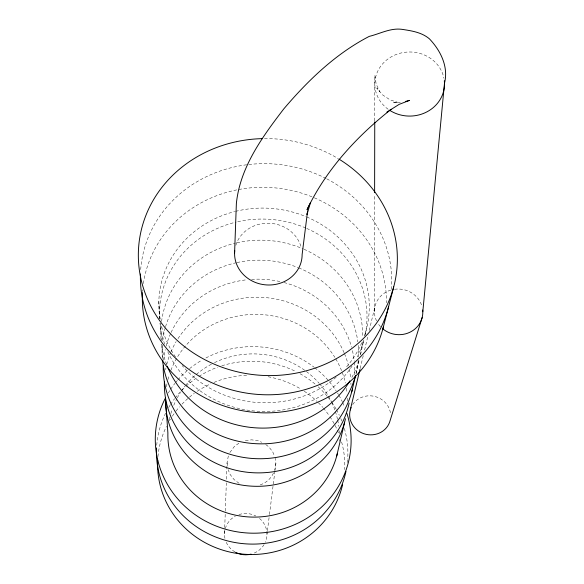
<?xml version="1.0" encoding="UTF-8"?>
<svg xmlns="http://www.w3.org/2000/svg" width="584" height="584" viewBox="0 0 584 584"><rect width="100%" height="100%" fill="white"/><g stroke="black" fill="none" stroke-linecap="round" stroke-linejoin="round"><path stroke-width="0.44" stroke-dasharray="2.92 2.19" d="M374.395 311.768L374.614 194.501M374.753 120.873L374.811 75.227L376.14 83.906L379.79 91.87L376.797 88.067L382.629 94.907L390.061 99.864L398.595 102.609L392.536 102.266L400.303 102.536M224.504 533.856L224.701 528.396M224.731 527.483L225.293 512M225.322 511.095L226.337 482.859M226.468 479.216L227.059 462.827L228.322 455.987M266.983 534.258L267.319 531.564M267.435 530.666L269.348 515.416M269.465 514.526L274.874 471.463M274.984 470.565L275.889 463.389L275.188 458.206M275.889 463.389L274.692 470.237M355.992 373.651L359.437 358.926M360.459 354.576L363.927 339.771A103.821 96.141 4.8 0 1 356.612 358.357M364.942 335.435L366.161 330.23M360.175 368.482L363.336 355.254M364.599 349.962L368.175 334.968M369.234 330.559L375.125 305.863M273.465 473.04C270.969 478.749 265.705 483.172 259.792 485.049M229.877 452.534L234.403 446.424L239.484 442.803M245.368 440.555L251.667 439.847L257.946 440.716L261.69 442.241M265.757 444.563L268.808 446.84L272.655 451.702L274.203 455.316M239.068 483.311L234.031 479.508L230.191 474.588L228.096 469.58M227.059 462.827L227.519 466.521M158.833 301.534L160.023 318.754M160.33 323.295L161.52 340.501M161.768 344.115L162.827 359.452M169.382 419.684A85.753 81.592 3.6 0 1 169.959 417.071M170.857 413.633A85.753 81.592 3.6 0 1 172.185 409.421M173.769 405.259A85.753 81.592 3.6 0 1 176.799 398.762M177.215 397.967A85.753 81.592 3.6 0 1 180.376 392.601M181.354 391.119A85.753 81.592 3.6 0 1 185.055 386.06M185.617 385.36A85.753 81.592 3.6 0 1 212.072 363.854M214.496 362.642A85.753 81.592 3.6 0 1 305.658 370.979M306.396 371.519A85.753 81.592 3.6 0 1 318.981 383.111M319.572 383.79A85.753 81.592 3.6 0 1 327.529 394.631M328.442 396.149A85.753 81.592 3.6 0 1 331.383 401.661M331.77 402.471A85.753 81.592 3.6 0 1 335.121 410.742M335.406 411.581A85.753 81.592 3.6 0 1 337.501 419.254M337.691 420.122A85.753 81.592 3.6 0 1 338.72 426.276M339.151 430.707A85.753 81.592 3.6 0 1 339.311 434.233M339.253 439.526A85.753 81.592 3.6 0 1 339.151 441.307M168.272 392.988A97.937 93.272 3.6 0 1 169.703 390.696M170.696 389.192A97.937 93.272 3.6 0 1 174.988 383.33M175.558 382.615A97.937 93.272 3.6 0 1 177.324 380.505M177.923 379.819A97.937 93.272 3.6 0 1 188.924 369.168M189.603 368.606A97.937 93.272 3.6 0 1 202.049 360.065M205.918 357.948A97.937 93.272 3.6 0 1 314.002 367.139M314.71 367.679A97.937 93.272 3.6 0 1 336.099 390.74M337.552 393.017A97.937 93.272 3.6 0 1 338.479 394.558M338.932 395.339A97.937 93.272 3.6 0 1 342.304 401.748M342.691 402.573A97.937 93.272 3.6 0 1 344.509 406.734M166.447 386.717A91.031 85.936 4.1 0 1 167.104 383.155M167.915 379.636A91.031 85.936 4.1 0 1 169.141 375.329M170.915 370.256A91.031 85.936 4.1 0 1 248.112 314.681A91.031 85.936 4.1 0 1 334.836 357.328M335.763 358.861A91.031 85.936 4.1 0 1 345.407 383.031M346.429 388.338A91.031 85.936 4.1 0 1 347.005 392.813M347.378 398.179A91.031 85.936 4.1 0 1 347.422 401.734M347.633 459.915A95.732 91.425 3.4 0 1 347.385 462.572M156.731 445.278A95.732 91.425 3.4 0 1 165.725 412.968M168.696 407.501A95.732 91.425 3.4 0 1 170.075 405.23M170.55 404.493A95.732 91.425 3.4 0 1 174.616 398.675M175.163 397.967A95.732 91.425 3.4 0 1 185.435 386.776M186.084 386.177A95.732 91.425 3.4 0 1 198.188 376.877M198.947 376.395A95.732 91.425 3.4 0 1 217.525 367.248M221.832 365.781A95.732 91.425 3.4 0 1 296.044 371.621M300.015 373.709A95.732 91.425 3.4 0 1 315.557 384.469M318.236 386.834A95.732 91.425 3.4 0 1 327.434 396.551M327.996 397.244A95.732 91.425 3.4 0 1 331.238 401.522M331.748 402.252A95.732 91.425 3.4 0 1 336.004 408.961M336.442 409.734A95.732 91.425 3.4 0 1 339.304 415.253M340.764 418.502A95.732 91.425 3.4 0 1 341.779 420.969M344.348 428.474A95.732 91.425 3.4 0 1 347.699 459.031M157.943 456.63A93.623 89.651 3.2 0 1 166.477 426.335M169.477 420.75A93.623 89.651 3.2 0 1 170.404 419.202M172.338 416.18A93.623 89.651 3.2 0 1 175.499 411.764M176.054 411.041A93.623 89.651 3.2 0 1 179.543 406.829M182.011 404.143A93.623 89.651 3.2 0 1 194.319 393.382M197.334 391.273A93.623 89.651 3.2 0 1 210.729 383.819M213.985 382.411A93.623 89.651 3.2 0 1 248.623 375.213M268.1 376.738A93.623 89.651 3.2 0 1 301.161 389.258M304.257 391.229A93.623 89.651 3.2 0 1 317.105 401.478M318.397 402.741A93.623 89.651 3.2 0 1 322.755 407.369M323.353 408.063A93.623 89.651 3.2 0 1 329.449 415.998M329.953 416.742A93.623 89.651 3.2 0 1 336.968 429.32M337.34 430.145A93.623 89.651 3.2 0 1 339.063 434.335M341.603 441.986A93.623 89.651 3.2 0 1 344.706 469.565M140.686 269.567A125.764 115.493 5 0 1 247.901 164.622M248.813 164.52A125.764 115.493 5 0 1 325.952 178.427M326.748 178.835A125.764 115.493 5 0 1 391.222 291.664M264.435 138.59A129.604 118.413 5.1 0 1 338.173 158.622M142.554 291.599A122.151 112.712 4.9 0 1 142.693 289.817M143.408 283.576A122.151 112.712 4.9 0 1 313.491 197.443M314.331 197.801A122.151 112.712 4.9 0 1 386.484 302.804M306.746 216.978A105.302 97.294 4.9 0 1 364.35 336.114M361.766 342.757A105.302 97.294 4.9 0 1 346.421 367.015M336.15 377.22A105.302 97.294 4.9 0 1 182.135 365.54M175.55 357.028A105.302 97.294 4.9 0 1 161.301 325.273M160.06 319.178A105.302 97.294 4.9 0 1 234.717 211.569M235.578 211.357A105.302 97.294 4.9 0 1 305.914 216.635M352.035 366.102A103.821 96.141 4.8 0 1 255.369 411.085A103.821 96.141 4.8 0 1 167.352 350.874M164.71 344.224A103.821 96.141 4.8 0 1 159.958 323.215M159.607 318.682A103.821 96.141 4.8 0 1 235.987 222.124M237.746 221.716A103.821 96.141 4.8 0 1 305.885 228.067M306.724 228.432A103.821 96.141 4.8 0 1 364.985 335.413M358.919 360.583A100.981 93.922 4.7 0 1 351.663 377.79M166.601 364.496A100.981 93.922 4.7 0 1 161.578 344.677M161.031 339.37A100.981 93.922 4.7 0 1 161.155 325.127M161.564 321.492A100.981 93.922 4.7 0 1 235.221 243.185M236.936 242.783A100.981 93.922 4.7 0 1 303.249 248.945M304.067 249.295A100.981 93.922 4.7 0 1 362.649 337.355M362.423 341.896A100.981 93.922 4.7 0 1 360.518 354.539M358.233 360.467A98.294 91.79 4.5 0 1 356.028 373.665M162.367 358.452A98.294 91.79 4.5 0 1 162.25 345.093M162.673 340.654A98.294 91.79 4.5 0 1 165.323 327.529M165.571 326.682A98.294 91.79 4.5 0 1 236.162 262.749M237.031 262.552A98.294 91.79 4.5 0 1 297.942 267.56M298.782 267.903A98.294 91.79 4.5 0 1 357.839 341.896M358.226 345.436A98.294 91.79 4.5 0 1 358.466 356.912M165.637 369.694A93.331 87.804 4.2 0 1 165.973 367.942M166.747 364.482A93.331 87.804 4.2 0 1 170.572 352.758M170.915 351.94A93.331 87.804 4.2 0 1 176.134 341.618M178.003 338.625A93.331 87.804 4.2 0 1 265.304 297.57A93.331 87.804 4.2 0 1 344.173 352.918M344.516 353.736A93.331 87.804 4.2 0 1 348.407 365.438M349.195 368.884A93.331 87.804 4.2 0 1 350.626 378.512M350.896 382.907A93.331 87.804 4.2 0 1 350.94 384.652M163.578 360.364A95.747 89.754 4.4 0 1 165.279 349.597M166.148 346.086A95.747 89.754 4.4 0 1 170.696 333.354M171.076 332.522A95.747 89.754 4.4 0 1 247.061 279.751M251.609 279.356A95.747 89.754 4.4 0 1 281.408 281.882M284.036 282.539A95.747 89.754 4.4 0 1 351.568 347.181M352.451 350.67A95.747 89.754 4.4 0 1 354.233 361.387M354.32 362.284A95.747 89.754 4.4 0 1 354.51 374.84M235.827 245.316A33.799 30.872 5.1 0 1 269.465 223.256A33.799 30.872 5.1 0 1 301.41 248.258M259.5 518.431A21.243 20.652 1.2 0 1 265.333 542.156M264.092 544.573A21.243 20.652 1.2 0 1 253.376 553.428M234.936 551.916A21.243 20.652 1.2 0 1 226.023 541.799M224.949 538.346A21.243 20.652 1.2 0 1 224.876 530.272M225.3 528.527A21.243 20.652 1.2 0 1 235.33 516.139M238.944 514.577A21.243 20.652 1.2 0 1 255.799 515.971M352.707 404.551A20.622 19.433 16 0 1 374.702 396.434A20.622 19.433 16 0 1 390.586 413.822M380.52 326.69A24.251 22.791 9.3 0 1 378.315 323.923M376.57 320.908A24.251 22.791 9.3 0 1 391.068 290.014M394.565 289.262A24.251 22.791 9.3 0 1 421.823 305.826M388.156 109.266A34.843 32.054 -0.2 0 1 391.623 56.626A34.843 32.054 -0.2 0 1 443.92 78.205"/><path stroke-width="0.88" d="M374.614 192.683L374.753 121.779M234.578 253.281L236.367 203.517C240.024 167.345 262.362 136.853 283.795 108.887C308.06 80.351 335.705 53.691 369.256 36.376C380.045 33.762 390.44 27.828 401.836 29.317C411.523 30.791 421.721 32.273 429.437 38.858C440.562 50.538 448.709 66.766 444.49 83.213L422.809 311.725M307.615 210.839L302.132 254.514A33.799 30.872 5.1 0 1 266.757 284.948A33.799 30.872 5.1 0 1 234.739 250.602M307.25 212.934L307.023 214.569L310.338 202.969L307.031 209.707C325.974 169.871 356.685 136.357 391.2 109.325M336.654 456.235L344.618 422.203M351.743 391.798L355.59 375.381A98.294 91.79 4.5 0 1 253.135 443.519A98.294 91.79 4.5 0 1 162.542 360.24M350.276 409.939L359.963 369.365M382.973 328.464L393.704 286.919M422.13 317.638L390.119 420.568A20.622 19.433 16 0 1 363.92 433.737A20.622 19.433 16 0 1 351.101 407.537M386.849 112.113L399.164 104.361L409.566 100.375L405.369 101.47M345.976 471.361A95.732 91.425 3.4 0 1 240.396 543.346A95.732 91.425 3.4 0 1 156.563 447.928M342.567 484.793A93.623 89.651 3.2 0 1 238.776 553.668A93.623 89.651 3.2 0 1 157.695 460.228M337.296 453.659A85.753 81.592 3.6 0 1 243.214 516.446A85.753 81.592 3.6 0 1 167.885 432.97L165.44 397.478A91.031 85.936 4.1 0 0 245.864 485.647A91.031 85.936 4.1 0 0 345.48 418.721M346.954 413.53A97.937 93.272 3.6 0 1 245.346 532.849A97.937 93.272 3.6 0 1 165.177 398.529M338.946 159.096A129.604 118.413 5.1 0 1 348.597 350.918A129.604 118.413 5.1 0 1 146.482 296.679A129.604 118.413 5.1 0 1 262.654 138.62M388.615 306.593A125.764 115.493 5 0 1 250.113 393.631A125.764 115.493 5 0 1 140.445 273.991M383.418 326.741A122.151 112.712 4.9 0 1 247.455 411.552A122.151 112.712 4.9 0 1 142.503 292.489M349.889 380.87A100.981 93.922 4.7 0 1 254.222 427.751A100.981 93.922 4.7 0 1 167.258 366.175M349.13 403.099A93.331 87.804 4.2 0 1 247.244 472.244A93.331 87.804 4.2 0 1 164.374 382.016M352.605 388.302A95.747 89.754 4.4 0 1 247.813 458.031A95.747 89.754 4.4 0 1 163.257 365.759M251.105 554.136A21.243 20.652 1.2 0 1 235.629 552.296M422.692 310.024A24.251 22.791 9.3 0 1 409.559 332.413A24.251 22.791 9.3 0 1 382.425 328.529M444.314 80.709A34.843 32.054 -0.2 0 1 427.305 111.661A34.843 32.054 -0.2 0 1 389.637 110.274"/></g></svg>
